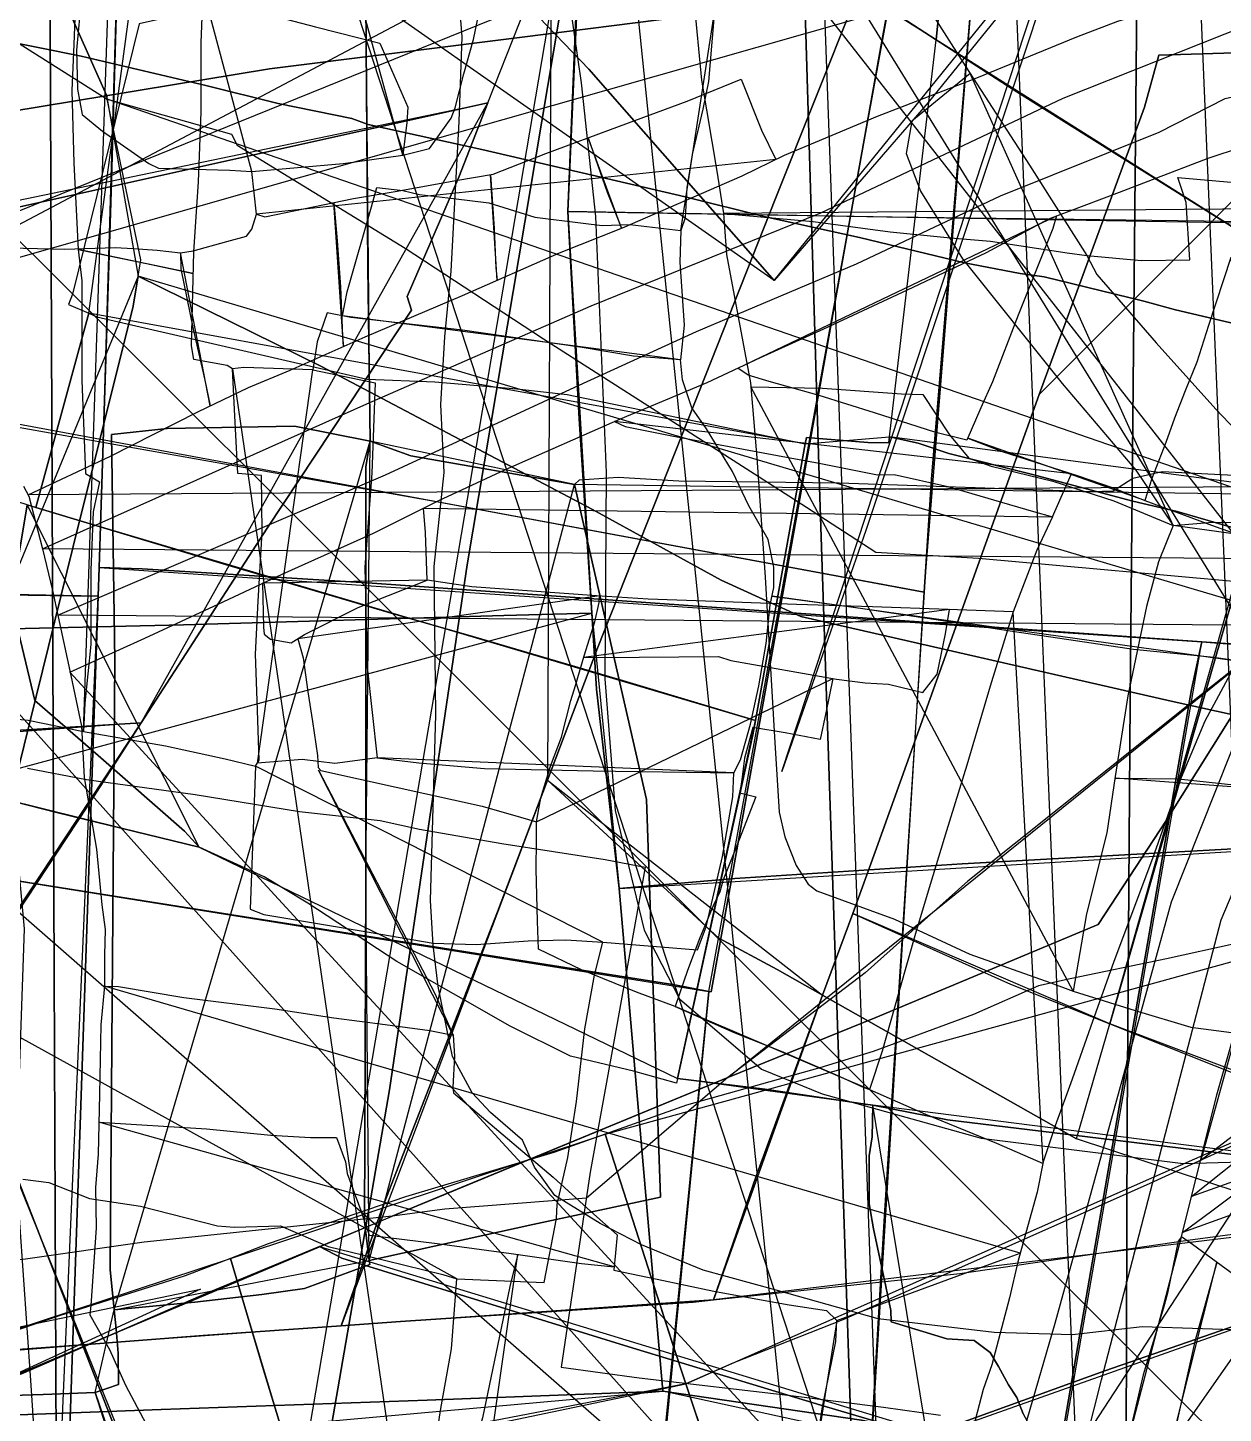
# Model space of a CAD drawing. Extents: x -6790 to 12600, y -1098 to 2171.
# Drawn here: x 160.3 to 227.5, y 369.2 to 447.1 of the extents above; entities that cross this region are included whole.
import ezdxf

# ---------------------------------------------------------------- set-up
doc = ezdxf.new("R2010")
doc.units = 0

msp = doc.modelspace()

# ---------------------------------------------------------------- linework, layer by layer
for points in [[(512.136, 280.615), (448.563, 287.803), (344.256, 372.979), (267.002, 377.504), (237.609, 399.76), (235.722, 401.947), (199.06, 461.44), (175.363, 499.307), (159.143, 525.878), (153.972, 622.113), (242.746, 662.943), (450.741, 620.082), (468.205, 616.512), (512.824, 619.789), (512.136, 280.615)], [(176.799, 621.354), (124.503, 587.195), (132.295, 497.385), (161.335, 500.87), (161.789, 393.97), (162.139, 309.203), (180.292, 307.508), (183.861, 307.442), (194.41, 309.318), (208.589, 311.94), (207.26, 348.47), (204.83, 421.273), (202.567, 495.926), (172.831, 504.27), (174.373, 546.426), (176.799, 621.354)], [(176.799, 621.354), (174.373, 546.426), (172.831, 504.27), (202.567, 495.926), (204.83, 421.273), (207.26, 348.47), (208.589, 311.94), (176.799, 621.354)], [(176.799, 621.354), (195.163, 616.672), (209.08, 613.341), (209.489, 607.653), (212.137, 557.979), (215.453, 500.954), (223.302, 499.559), (222.815, 464.58), (222.289, 409.28), (222.118, 385.626), (221.952, 331.559), (221.478, 313.005), (219.103, 312.825), (208.589, 311.94), (207.26, 348.47), (204.83, 421.273), (202.567, 495.926), (172.831, 504.27), (174.373, 546.426), (176.799, 621.354)], [(221.478, 313.005), (221.952, 331.559), (222.118, 385.626), (222.289, 409.28), (222.815, 464.58), (223.302, 499.559), (215.453, 500.954), (212.137, 557.979), (209.489, 607.653), (209.08, 613.341), (221.478, 313.005)], [(269.777, 609.196), (254.903, 565.071), (242.101, 523.156), (239.146, 513.479), (235.229, 501.412), (231.936, 491.971), (222.86, 466.135), (217.867, 450.278), (207.44, 418.887), (202.701, 405.282), (269.777, 609.196)], [(93.005, 519.775), (94.669, 518.336), (121.656, 502), (125.049, 499.946), (140.98, 490.142), (153.176, 482.636), (169.066, 472.94), (169.362, 472.76), (193.272, 458.174), (211.389, 446.437), (214.101, 473.89), (206.857, 478.432), (173.312, 500.229), (170.96, 501.243), (170.251, 501.685), (150.032, 514.29), (142.255, 519.138), (136.694, 522.606), (126.845, 528.882), (109.678, 539.822), (100.963, 545.1), (90.378, 551.512), (93.005, 519.775)], [(159.311, 549.968), (153.805, 550.386), (141.536, 480.899), (132.241, 428.257), (136.758, 429.073), (144.348, 427.381), (183.178, 420.48), (210.71, 415.366), (211.12, 421.724), (213.872, 454.825), (215.5, 474.4), (217.759, 500.367), (220.291, 529.974), (221.675, 544.459), (221.709, 545.589), (214.602, 545.997), (184.424, 548.058), (159.311, 549.968)], [(227.444, 550.796), (216.662, 491.87), (208.312, 446.238), (199.771, 398.674), (198.735, 392.889), (198.606, 392.913), (227.444, 550.796)], [(200.739, 513.116), (190.892, 513.116), (157.325, 512.882), (156.934, 511.358), (154.433, 496.039), (154.004, 492.952), (152.206, 482.901), (145.89, 449.45), (142.739, 430.267), (126.607, 362.822), (121.776, 342.178), (122.458, 342.178), (139.269, 341.306), (158.524, 340.509), (171.331, 339.911), (177.044, 366.538), (180.633, 387.376), (185.01, 416.906), (193.74, 468.837), (200.739, 513.116)], [(200.739, 513.116), (193.74, 468.837), (185.01, 416.906), (180.633, 387.376), (177.044, 366.538), (171.331, 339.911), (200.739, 513.116)], [(94.324, 508.501), (121.158, 490.724), (129.415, 485.106), (132.74, 483.37), (149.947, 473.772), (165.636, 464.116), (175.946, 456.951), (181.989, 452.752), (188.58, 448.172), (191.858, 444.775), (202.267, 432.899), (94.324, 508.501)], [(132.295, 497.385), (118.541, 495.436), (101.748, 492.743), (111.924, 472.988), (140.765, 416.179), (120.655, 368.635), (109.886, 342.573), (109.67, 341.557), (124.451, 327.351), (124.704, 327.116), (140.85, 312.116), (141.243, 311.587), (154.804, 309.887), (162.139, 309.203), (161.789, 393.97), (161.335, 500.87), (132.295, 497.385)], [(132.295, 497.385), (161.335, 500.87), (161.789, 393.97), (162.139, 309.203), (132.295, 497.385)], [(164.765, 443.087), (164.718, 443.312), (158.752, 456.764), (155.798, 463.298), (151.902, 472.087), (150.904, 474.241), (145.709, 479.547), (138.123, 486.911), (137.03, 488.163), (135.225, 488.638), (120.512, 494.149), (115.269, 496.208), (111.136, 497.475), (109.219, 497.475), (101.269, 498.22), (88.625, 499.359), (77.717, 499.889), (75.07, 499.828), (164.765, 443.087)], [(137.76, 427.47), (144.563, 435.274), (144.684, 436.101), (147.885, 458.605), (149.247, 468.183), (142.913, 469.049), (140.048, 469.339), (139.973, 469.822), (140.98, 490.142), (153.176, 482.636), (169.066, 472.94), (169.362, 472.76), (168.654, 447.805), (166.554, 447.338), (162.809, 432.135), (162.579, 431.548), (163.733, 431.05), (160.742, 420.127), (160.27, 420.278), (153.192, 422.542), (143.425, 425.671), (137.76, 427.47)], [(226.333, 412.573), (186.03, 415.42), (179.657, 415.868), (166.728, 416.676), (164.309, 416.754), (164.964, 437.277), (165.945, 471.247), (167.704, 471.001), (194.206, 471.266), (201.639, 484.865), (239.486, 479.67), (285.976, 472.023), (286.341, 454.237), (286.475, 452.543), (286.51, 452.1), (282.736, 423.224), (280.736, 408.297), (276.746, 408.698), (238.915, 411.685), (226.333, 412.573)], [(190.665, 436.776), (191.288, 451.842), (191.942, 467.598), (192.818, 485.163), (190.665, 436.776)], [(271.387, 435.433), (264.803, 435.568), (244.889, 435.85), (226.445, 436.232), (208.907, 436.454), (190.665, 436.776), (191.288, 451.842), (191.942, 467.598), (192.818, 485.163), (210.215, 484.318), (225.98, 483.311), (243.559, 482.284), (247.264, 481.7), (261.358, 480.794), (275.453, 479.586), (275.152, 475.795), (273.921, 463.179), (272.738, 449.896), (271.42, 437.07), (271.387, 435.433)], [(165.879, 480.053), (165.639, 477.185), (165.232, 473.942), (164.892, 469.647), (164.452, 466.087), (164.255, 462.23), (164.028, 457.809), (163.551, 454.415), (163.082, 451.083), (162.881, 446.163), (162.775, 443.588), (162.881, 439.49), (163.122, 434.632), (163.331, 432.872), (163.342, 427.271), (163.535, 422.031), (164.326, 421.575), (163.968, 419.88), (163.844, 416.601), (163.845, 412.427), (163.508, 409.13), (163.431, 407.533), (165.879, 480.053)], [(254.734, 448.175), (232.365, 462.44), (214.101, 473.89), (211.389, 446.437), (215.912, 443.507), (248.115, 423.34), (256.841, 417.731), (283.811, 400.395), (315.477, 380.388), (331.348, 370.75), (344.036, 363.045), (369.943, 348.002), (374.588, 366.034), (374.958, 375.543), (341.091, 397.098), (323.568, 408.667), (323.255, 408.902), (319.722, 411.548), (318.421, 412.523), (297.166, 424.181), (295.157, 425.282), (256.735, 446.355), (254.734, 448.175)], [(169.362, 472.76), (168.654, 447.805), (166.554, 447.338), (162.809, 432.135), (162.579, 431.548), (163.733, 431.05), (169.362, 472.76)], [(208.758, 424.102), (211.389, 446.437), (193.272, 458.174), (169.362, 472.76), (168.654, 447.805), (166.554, 447.338), (162.809, 432.135), (162.579, 431.548), (163.733, 431.05), (164.175, 430.858), (179.38, 427.348), (183.184, 427.195), (187.793, 426.799), (190.627, 426.492), (204.018, 423.709), (204.085, 424.058), (207.549, 423.785), (208.718, 423.77), (208.758, 424.102)], [(169.362, 472.76), (193.272, 458.174), (211.389, 446.437), (169.362, 472.76)], [(233.83, 471.855), (226.651, 462.351), (218.014, 451.663), (210.936, 442.907), (202.267, 432.899), (233.83, 471.855)], [(164.309, 416.754), (164.964, 437.277), (165.945, 471.247), (164.309, 416.754)], [(255.235, 461.387), (253.891, 461.025), (240.853, 457.087), (224.978, 452.324), (224.042, 452.131), (218.7, 451.167), (207.671, 449.529), (196.974, 447.711), (188.093, 446.582), (173.898, 444.792), (159.235, 442.383), (144.572, 440.593), (139.602, 440.772), (133.089, 440.992), (127.446, 424.981), (255.235, 461.387)], [(255.235, 461.387), (253.891, 461.025), (240.853, 457.087), (224.978, 452.324), (224.042, 452.131), (218.7, 451.167), (207.671, 449.529), (196.974, 447.711), (188.093, 446.582), (173.898, 444.792), (159.235, 442.383), (144.572, 440.593), (139.602, 440.772), (133.089, 440.992), (127.446, 424.981), (255.235, 461.387)], [(175.947, 459.8), (175.348, 456.032), (174.827, 453.418), (174.41, 451.055), (174.041, 448.52), (173.961, 447.814), (176.481, 447.161), (180.096, 446.25), (181.678, 442.64), (181.615, 441.776), (181.387, 439.949), (175.947, 459.8)], [(168.554, 455.282), (168.677, 453.518), (168.169, 452.883), (166.206, 451.369), (164.504, 450.037), (163.309, 448.898), (163.036, 445.853), (163.099, 443.649), (163.352, 442.233), (164.505, 441.289), (167.106, 439.475), (167.644, 439.217), (171.666, 439.098), (172.892, 439.027), (168.554, 455.282)], [(213.872, 454.825), (211.12, 421.724), (210.71, 415.366), (213.872, 454.825)], [(179.269, 453.617), (179.423, 433.646), (179.562, 423.866), (179.269, 453.617)], [(57.953, 441.634), (62.285, 417.176), (67.52, 418.088), (89.134, 422.693), (109.249, 426.017), (130.037, 430.035), (152.303, 435.683), (157.473, 436.509), (186.177, 442.883), (189.724, 451.905), (182.487, 451.22), (157.756, 448.581), (153.275, 448.224), (144.731, 447.544), (143.266, 446.497), (128.74, 441.436), (104.631, 432.369), (103.145, 431.83), (86.65, 435.147), (59.558, 441.271), (57.953, 441.634)], [(189.521, 404.801), (192.334, 412.214), (197.106, 424.232), (202.346, 437.516), (206.806, 448.696), (192.12, 451.325), (189.724, 451.905), (189.521, 404.801)], [(198.898, 447.847), (198.583, 444.09), (198.256, 442.534), (197.661, 439.987), (197.357, 438.116), (197.264, 436.427), (197.023, 435.704), (198.898, 447.847)], [(219.282, 384.623), (221.149, 391.09), (227.914, 414.533), (236.725, 446.052), (231.812, 445.805), (223.902, 445.576), (223.092, 442.652), (217.17, 426.484), (208.036, 400.961), (206.689, 397.294), (205.001, 392.696), (219.282, 384.623)], [(208.758, 424.102), (211.389, 446.437), (215.912, 443.507), (248.115, 423.34), (256.841, 417.731), (257.089, 414.857), (248.103, 416.135), (240.109, 417.024), (232.763, 417.951), (230.308, 418.349), (224.944, 419.898), (222.438, 420.477), (216.802, 421.993), (212.096, 423.156), (210.37, 423.741), (208.758, 424.102)], [(211.389, 446.437), (215.912, 443.507), (248.115, 423.34), (256.841, 417.731), (211.389, 446.437)], [(217.17, 426.484), (223.092, 442.652), (223.902, 445.576), (231.812, 445.805), (236.725, 446.052), (217.17, 426.484)], [(236.725, 446.052), (227.914, 414.533), (221.149, 391.09), (236.725, 446.052)], [(173.152, 436.627), (173.623, 436.485), (178.622, 437.51), (180.953, 437.905), (184.369, 438.526), (186.473, 438.871), (189.438, 440.042), (193.575, 441.582), (197.383, 442.979), (200.426, 444.214), (201.565, 441.345), (202.372, 439.703), (173.152, 436.627)], [(213.295, 444.531), (210.023, 441.851), (209.694, 440.047), (210.494, 437.915), (212.856, 434.11), (218.476, 427.098), (222.605, 422.224), (224.719, 419.121), (213.295, 444.531)], [(62.285, 417.176), (58.458, 400.075), (86.45, 400.108), (96.938, 400.957), (110.372, 401.307), (120.061, 403.055), (138.539, 404.653), (139.738, 405.103), (146.68, 406.801), (166.676, 408.008), (173.769, 418.971), (181.871, 431.228), (181.634, 431.999), (184.537, 438.712), (186.177, 442.883), (157.473, 436.509), (152.303, 435.683), (130.037, 430.035), (109.249, 426.017), (89.134, 422.693), (67.52, 418.088), (62.285, 417.176)], [(186.177, 442.883), (157.473, 436.509), (152.303, 435.683), (130.037, 430.035), (109.249, 426.017), (89.134, 422.693), (67.52, 418.088), (62.285, 417.176), (186.177, 442.883)], [(164.765, 443.087), (171.761, 441.131), (172.07, 440.514), (181.514, 434.706), (189.297, 429.609), (195.636, 425.556), (204.101, 420.143), (207.989, 417.623), (213.767, 417.284), (229.559, 415.851), (244.315, 414.584), (248.143, 414.323), (164.765, 443.087)], [(166.502, 433.148), (166.655, 434.056), (164.765, 443.087), (166.502, 433.148)], [(186.177, 442.883), (184.537, 438.712), (181.634, 431.999), (181.871, 431.228), (173.769, 418.971), (166.676, 408.008), (186.177, 442.883)], [(268.148, 441.997), (261.875, 439.222), (252.114, 434.496), (242.899, 427.699), (237.41, 422.395), (231.234, 414.601), (224.6, 397.922), (218.065, 374.235), (213.337, 357.974), (268.148, 441.997)], [(191.812, 440.926), (192.886, 437.872), (193.691, 435.837), (191.812, 440.926)], [(217.617, 357.422), (217.439, 358.239), (220.681, 371.073), (224.054, 384.062), (227.404, 396.94), (235.107, 415.1), (239.427, 420.615), (245.63, 426.359), (254.212, 431.74), (262.428, 435.651), (275.774, 440.543), (275.774, 440.543), (217.617, 357.422)], [(186.314, 438.845), (186.533, 435.818), (186.629, 433.6), (186.687, 432.91), (186.314, 438.845)], [(178.005, 430.906), (178.253, 432.259), (179.623, 437.039), (179.934, 438.128), (181.396, 437.965), (182.324, 437.733), (184.231, 437.501), (186.224, 437.258), (188.806, 436.449), (191.536, 436.119), (192.609, 435.99), (194.151, 436.046), (197.023, 435.704), (196.964, 433.929), (197.208, 430.375), (197.001, 428.424), (178.005, 430.906)], [(199.415, 436.671), (204.46, 436.22), (208.8, 435.624), (212.184, 435.291), (214.445, 435.116), (218.746, 434.449), (219.856, 434.309), (222.935, 434.028), (225.642, 434.062), (225.449, 437.274), (224.976, 438.693), (231.392, 438.132), (240.237, 437.886), (250.264, 437.869), (258.815, 437.692), (266.335, 437.535), (268.512, 437.271), (199.415, 436.671)], [(177.502, 437.281), (177.699, 435.128), (177.881, 432.534), (178.001, 429.752), (178.046, 429.18), (177.502, 437.281)], [(271.387, 435.433), (264.803, 435.568), (244.889, 435.85), (226.445, 436.232), (208.907, 436.454), (190.665, 436.776), (271.387, 435.433)], [(192.015, 414.183), (191.315, 425.106), (190.665, 436.776), (192.015, 414.183)], [(218.156, 436.525), (217.947, 435.814), (215.996, 430.939), (214.559, 427.197), (213.891, 425.73), (213.118, 423.915), (211.364, 424.346), (207.913, 425.449), (204.813, 426.423), (201.999, 427.223), (200.811, 427.576), (200.235, 427.968), (218.156, 436.525)], [(163.122, 434.632), (166.965, 433.856), (169.601, 433.28), (163.122, 434.632)], [(168.884, 434.448), (168.908, 433.547), (169.602, 430.15), (170.25, 427.289), (170.547, 425.837), (168.884, 434.448)], [(227.965, 434.186), (226.694, 430.356), (226.035, 428.299), (225.397, 426.695), (224.782, 425.15), (224.302, 423.786), (223.518, 421.757), (223.119, 420.522), (227.067, 419.068), (229.59, 418.179), (231.564, 417.401), (227.965, 434.186)], [(100.352, 272.677), (100.807, 273.357), (108.911, 273.904), (111.153, 274.054), (121.348, 281.837), (130.902, 289.111), (131.449, 290.638), (135.631, 307.81), (139.96, 325.637), (140.311, 328.11), (141.517, 332.156), (143.197, 339.011), (145.136, 346.812), (147.349, 355.636), (149.197, 363.483), (151.09, 370.765), (153.807, 382.001), (156.112, 390.948), (159.402, 403.95), (163.185, 419.296), (166.198, 431.352), (166.502, 433.148), (100.352, 272.677)], [(166.502, 433.148), (176.808, 428.058), (192.057, 420.019), (199.3, 416.048), (203.77, 413.997), (224.606, 409.238), (241.94, 405.407), (259.681, 401.267), (276.281, 397.92), (291.275, 394.457), (306.467, 390.948), (317.676, 388.293), (166.502, 433.148)], [(160.742, 420.127), (163.733, 431.05), (164.175, 430.858), (179.38, 427.348), (183.184, 427.195), (187.793, 426.799), (190.627, 426.492), (204.018, 423.709), (201.218, 408.142), (193.798, 410.388), (185.509, 412.819), (180.546, 414.248), (171.421, 416.913), (160.742, 420.127)], [(163.733, 431.05), (164.175, 430.858), (179.38, 427.348), (183.184, 427.195), (187.793, 426.799), (190.627, 426.492), (204.018, 423.709), (163.733, 431.05)], [(136.758, 429.073), (144.348, 427.381), (183.178, 420.48), (210.71, 415.366), (136.758, 429.073)], [(136.758, 429.073), (144.348, 427.381), (183.178, 420.48), (210.71, 415.366), (210.295, 408.933), (208.466, 380.284), (203.636, 298.258), (201.862, 271.648), (201.571, 267.292), (192.979, 267.806), (142.632, 273.942), (136.89, 274.642), (136.919, 306.498), (136.919, 332.277), (136.919, 380.949), (136.758, 429.073)], [(176.333, 427.87), (179.826, 427.146), (179.639, 422.056), (179.251, 416.776), (179.386, 411.143), (179.951, 406.057), (178.556, 405.864), (177.562, 405.726), (175.734, 405.948), (173.209, 405.742), (176.333, 427.87)], [(169.939, 401.019), (169.119, 401.928), (164.261, 406.186), (160.702, 409.277), (159.357, 414.848), (160.27, 420.278), (153.192, 422.542), (143.425, 425.671), (137.76, 427.47), (135.441, 422.603), (145.136, 411.82), (149.485, 406.51), (150.17, 405.91), (153.118, 405.221), (161.937, 402.981), (169.939, 401.019)], [(200.96, 426.914), (204.995, 426.844), (209.428, 426.53), (210.627, 426.483), (212.137, 424.209), (213.216, 422.91), (214.479, 422.459), (217.94, 421.609), (221.37, 420.495), (224.719, 419.121), (223.893, 417.071), (223.207, 414.56), (222.156, 409.542), (221.459, 404.991), (220.975, 401.832), (219.848, 397.267), (219.083, 392.927), (200.96, 426.914)], [(206.689, 397.294), (208.036, 400.961), (217.17, 426.484), (206.689, 397.294)], [(193.296, 424.964), (193.898, 424.68), (196.514, 424.158), (202.454, 423.055), (204.798, 422.624), (208.089, 421.972), (209.028, 421.985), (212.042, 421.303), (216.858, 419.899), (217.923, 419.602), (218.979, 421.979), (218.994, 422.026), (193.296, 424.964)], [(225.745, 381.367), (231.796, 386.185), (237.584, 390.631), (240.56, 392.654), (248.042, 396.331), (254.941, 399.3), (259.552, 400.24), (269.33, 401.886), (280.726, 404.345), (290.594, 405.909), (301.578, 408.179), (311.422, 411.107), (322.665, 414.227), (338.801, 420.905), (347.091, 424.73), (225.745, 381.367)], [(179.562, 423.866), (175.297, 424.697), (168.135, 424.569), (165.01, 424.236), (165.199, 411.518), (165.049, 392.404), (164.938, 377.265), (165.158, 374.999), (179.562, 423.866)], [(179.5, 377.775), (179.235, 379.969), (179.31, 399.116), (179.31, 422.427), (179.562, 423.866), (175.297, 424.697), (168.135, 424.569), (165.01, 424.236), (165.199, 411.518), (165.049, 392.404), (164.938, 377.265), (165.158, 374.999), (169.7, 375.44), (173.459, 375.859), (175.855, 376.2), (179.527, 377.544), (179.5, 377.775)], [(208.758, 424.102), (208.718, 423.77), (207.549, 423.785), (204.085, 424.058), (204.018, 423.709), (208.758, 424.102)], [(208.758, 424.102), (210.37, 423.741), (212.096, 423.156), (216.802, 421.993), (222.438, 420.477), (224.944, 419.898), (230.308, 418.349), (232.763, 417.951), (240.109, 417.024), (248.103, 416.135), (257.089, 414.857), (256.841, 417.731), (208.758, 424.102)], [(213.164, 424.024), (215.088, 423.275), (219.319, 421.923), (221.347, 421.226), (223.119, 420.522), (213.164, 424.024)], [(191.048, 421.413), (181.838, 423.031), (179.562, 423.866), (179.31, 422.427), (179.31, 399.116), (179.235, 379.969), (179.5, 377.775), (188.709, 379.795), (195.877, 381.333), (195.314, 397.229), (195.1, 403.706), (191.048, 421.413)], [(179.562, 423.866), (179.31, 422.427), (179.31, 399.116), (179.562, 423.866)], [(179.562, 423.866), (181.838, 423.031), (191.048, 421.413), (179.562, 423.866)], [(191.048, 421.413), (191.323, 421.675), (193.506, 421.834), (196.921, 421.621), (205.934, 421.507), (220.125, 421.031), (221.33, 421.065), (222.443, 421.784), (224.089, 422.155), (229.976, 421.854), (233.082, 421.309), (235.187, 420.792), (191.048, 421.413)], [(191.048, 421.413), (195.1, 403.706), (195.314, 397.229), (195.877, 381.333), (188.709, 379.795), (179.5, 377.775), (191.048, 421.413)], [(160.27, 420.278), (159.357, 414.848), (160.702, 409.277), (164.261, 406.186), (169.119, 401.928), (169.939, 401.019), (160.27, 420.278)], [(160.27, 420.278), (160.742, 420.127), (171.421, 416.913), (180.546, 414.248), (185.509, 412.819), (193.798, 410.388), (201.218, 408.142), (201.073, 407.34), (196.838, 388.008), (196.783, 387.753), (194.371, 388.434), (190.811, 389.27), (187.426, 390.962), (181.046, 394.6), (176.047, 397.868), (173.596, 399.346), (169.939, 401.019), (169.119, 401.928), (164.261, 406.186), (160.702, 409.277), (159.357, 414.848), (160.27, 420.278)], [(201.218, 408.142), (193.798, 410.388), (185.509, 412.819), (180.546, 414.248), (171.421, 416.913), (160.742, 420.127), (201.218, 408.142)], [(217.923, 419.602), (217.045, 417.724), (215.717, 414.254), (212.061, 414.387), (207.8, 414.55), (203.537, 414.676), (198.963, 414.842), (195.178, 414.968), (192.277, 415.165), (185.265, 415.669), (182.755, 416.048), (182.662, 418.717), (182.547, 420.087), (217.923, 419.602)], [(224.719, 419.121), (226.926, 419.304), (228.013, 419.283), (229.518, 418.799), (231.858, 418.361), (233.227, 417.928), (224.719, 419.121)], [(226.333, 412.573), (225.752, 409.887), (219.736, 375.265), (207.258, 302.874), (194.878, 231.137), (172.836, 234.941), (150.072, 238.894), (147.818, 239.234), (148.862, 249.088), (151.729, 272.435), (155.125, 300.838), (158.436, 327.904), (160.503, 344.977), (161.614, 354.362), (162.016, 354.43), (162.216, 355.235), (162.531, 364.492), (164.257, 415.133), (164.309, 416.754), (166.728, 416.676), (179.657, 415.868), (186.03, 415.42), (226.333, 412.573)], [(226.333, 412.573), (186.03, 415.42), (179.657, 415.868), (166.728, 416.676), (164.309, 416.754), (226.333, 412.573)], [(164.257, 415.133), (162.783, 415.152), (145.597, 415.424), (117.051, 415.85), (115.289, 416.083), (115.189, 413.006), (114.427, 395.842), (112.732, 360.963), (122.103, 359.671), (129.612, 358.636), (147.106, 356.181), (159.276, 354.442), (161.614, 354.362), (162.016, 354.43), (162.216, 355.235), (162.531, 364.492), (164.257, 415.133)], [(115.289, 416.083), (117.051, 415.85), (145.597, 415.424), (162.783, 415.152), (164.257, 415.133), (115.289, 416.083)], [(173.505, 415.867), (173.554, 413.403), (173.595, 413.012), (173.95, 412.722), (175.105, 412.513), (175.868, 412.982), (178.881, 414.509), (181.481, 415.529), (182.755, 416.048), (173.505, 415.867)], [(164.257, 415.133), (162.531, 364.492), (162.216, 355.235), (162.016, 354.43), (161.614, 354.362), (164.257, 415.133)], [(175.487, 412.747), (175.792, 411.666), (176.043, 409.755), (176.318, 408.093), (176.599, 406.176), (176.635, 405.51), (176.782, 405.327), (181.017, 404.406), (185.848, 403.324), (187.998, 402.714), (188.912, 402.457), (189.151, 403.792), (189.693, 405.579), (190.307, 407.211), (190.838, 409.268), (191.109, 410.109), (191.579, 411.787), (192.185, 413.698), (192.429, 414.794), (192.453, 415.153), (175.487, 412.747)], [(210.71, 415.366), (210.295, 408.933), (208.466, 380.284), (203.636, 298.258), (201.862, 271.648), (210.71, 415.366)], [(202.152, 415.135), (206.759, 414.515), (212.754, 413.613), (215.553, 413.192), (218.84, 412.698), (222.48, 412.151), (227.008, 411.717), (230.697, 411.181), (233.637, 410.754), (236.342, 410.364), (202.152, 415.135)], [(192.015, 414.183), (187.072, 414.052), (169.046, 413.523), (152.845, 413.153), (150.136, 413.167), (149.188, 392.285), (143.531, 392.051), (134.32, 391.721), (116.123, 390.65), (110.779, 390.526), (107.1, 391.197), (192.015, 414.183)], [(109.644, 362.678), (107.1, 391.197), (110.779, 390.526), (116.123, 390.65), (134.32, 391.721), (143.531, 392.051), (149.188, 392.285), (150.136, 413.167), (152.845, 413.153), (169.046, 413.523), (187.072, 414.052), (192.015, 414.183), (192.289, 409.901), (193.553, 398.691), (196.014, 370.426), (182.76, 369.914), (167.791, 369.388), (155.29, 368.921), (148.008, 368.545), (146.541, 359.707), (139.856, 360.283), (109.644, 362.678)], [(191.551, 411.689), (194.677, 411.704), (199.144, 411.746), (199.841, 411.523), (205.778, 410.47), (207.389, 410.262), (208.711, 410.188), (210.641, 409.73), (211.449, 410.746), (211.913, 413.021), (212.136, 414.384), (191.551, 411.689)], [(193.553, 398.691), (192.289, 409.901), (192.015, 414.183), (193.553, 398.691)], [(215.717, 414.254), (214.425, 410.077), (213.106, 405.627), (211.965, 401.933), (211.072, 398.989), (210.261, 396.299), (209.286, 392.868), (208.338, 389.549), (207.644, 387.401), (210.784, 386.015), (214.775, 384.375), (217.393, 383.232), (215.717, 414.254)], [(231.19, 413.491), (224.341, 402.535), (220.501, 396.679), (207.989, 391.44), (199.667, 388.074), (231.19, 413.491)], [(231.19, 413.491), (226.281, 409.597), (213.164, 399.104), (207.399, 393.954), (199.667, 388.074), (231.19, 413.491)], [(226.333, 412.573), (225.752, 409.887), (219.736, 375.265), (207.258, 302.874), (194.878, 231.137), (226.333, 412.573)], [(226.333, 412.573), (238.915, 411.685), (276.746, 408.698), (280.736, 408.297), (279.772, 401.1), (275.269, 367.113), (272.238, 343.181), (272.076, 342.696), (271.914, 342.21), (268.655, 319.716), (264.718, 292.906), (264.157, 289.861), (251.5, 292.427), (238.341, 224.172), (234.66, 224.601), (206.859, 229.069), (194.878, 231.137), (207.258, 302.874), (219.736, 375.265), (225.752, 409.887), (226.333, 412.573)], [(280.736, 408.297), (276.746, 408.698), (238.915, 411.685), (226.333, 412.573), (280.736, 408.297)], [(205.58, 410.505), (205.179, 408.571), (204.852, 407.084), (202.888, 407.449), (201.074, 407.747), (200.599, 406.029), (200.448, 404.838), (200.338, 404.083), (201.243, 403.858), (200.146, 401.056), (199.408, 399.191), (199.22, 398.504), (198.85, 397.719), (198.088, 395.933), (197.396, 394.078), (196.7, 392.056), (194.523, 392.86), (191.432, 394.126), (189.029, 395.282), (188.968, 396.87), (188.884, 399.79), (188.914, 401.396), (188.912, 402.457), (205.58, 410.505)], [(58.458, 400.075), (86.45, 400.108), (96.938, 400.957), (110.372, 401.307), (120.061, 403.055), (138.539, 404.653), (139.738, 405.103), (146.68, 406.801), (166.676, 408.008), (58.458, 400.075)], [(166.676, 408.008), (146.68, 406.801), (139.738, 405.103), (138.539, 404.653), (120.061, 403.055), (110.372, 401.307), (96.938, 400.957), (86.45, 400.108), (58.458, 400.075), (75.671, 364.814), (83.396, 365.262), (93.06, 365.619), (104.613, 366.403), (120.345, 367.099), (127.379, 367.459), (139.67, 370.657), (142.554, 371.535), (144.893, 374.573), (152.134, 385.88), (163.649, 403.331), (166.676, 408.008)], [(166.676, 408.008), (163.649, 403.331), (152.134, 385.88), (144.893, 374.573), (142.554, 371.535), (166.676, 408.008)], [(201.218, 408.142), (201.073, 407.34), (196.838, 388.008), (201.218, 408.142)], [(179.951, 406.057), (182.295, 405.762), (185.991, 405.457), (192.097, 405.319), (193.343, 405.291), (200.006, 405.204), (179.951, 406.057)], [(169.939, 401.019), (161.937, 402.981), (153.118, 405.221), (150.17, 405.91), (169.939, 401.019)], [(150.17, 405.91), (150.491, 405.628), (151.821, 402.161), (159.05, 384.13), (171.815, 351.402), (175.231, 343.041), (175.718, 342.652), (150.17, 405.91)], [(173.099, 405.572), (172.804, 397.538), (173.573, 397.245), (179.502, 396.239), (183.098, 395.629), (185.513, 395.557), (188.442, 395.758), (190.55, 395.812), (192.645, 395.685), (173.099, 405.572)], [(176.643, 405.357), (183.184, 392.798), (184.228, 390.447), (176.643, 405.357)], [(177.916, 374.105), (180.217, 380.663), (186.708, 397.387), (189.521, 404.801), (177.916, 374.105)], [(189.521, 404.801), (199.169, 395.906), (202.446, 394.14), (205.001, 392.696), (201.262, 382.514), (198.855, 375.561), (197.721, 375.439), (181.264, 374.34), (177.916, 374.105), (180.217, 380.663), (186.708, 397.387), (189.521, 404.801)], [(205.001, 392.696), (202.446, 394.14), (199.169, 395.906), (189.521, 404.801), (205.001, 392.696)], [(221.447, 404.909), (225.019, 404.872), (230.709, 404.251), (240.09, 403.54), (248.437, 402.792), (253.267, 402.323), (256.718, 402.276), (221.447, 404.909)], [(250.683, 402.142), (249.633, 402.285), (233.505, 401.238), (212.85, 400.078), (200.061, 399.257), (193.553, 398.691), (250.683, 402.142)], [(196.014, 370.426), (193.553, 398.691), (200.061, 399.257), (212.85, 400.078), (233.505, 401.238), (249.633, 402.285), (250.683, 402.142), (250.868, 391.412), (251.595, 371.908), (252.464, 360.265), (211.554, 366.995), (211.225, 367.116), (209.93, 367.59), (208.698, 368.489), (207.178, 368.801), (196.014, 370.426)], [(196.838, 388.008), (196.783, 387.753), (194.371, 388.434), (190.811, 389.27), (187.426, 390.962), (181.046, 394.6), (176.047, 397.868), (173.596, 399.346), (169.939, 401.019), (196.838, 388.008)], [(157.928, 399.411), (172.478, 397.108), (196.683, 393.276), (198.606, 392.913), (192.079, 326.144), (189.255, 298.574), (186.394, 270.209), (169.978, 268.835), (168.919, 268.747), (148.632, 267.729), (145.681, 267.622), (145.807, 273.87), (147.415, 292.943), (150.17, 319.954), (150.126, 321.43), (153.038, 352.225), (157.928, 399.411)], [(198.606, 392.913), (196.683, 393.276), (172.478, 397.108), (157.928, 399.411), (198.606, 392.913)], [(179.31, 399.116), (179.235, 379.969), (179.5, 377.775), (179.31, 399.116)], [(244.455, 399.119), (236.085, 397.324), (224.337, 394.743), (218.922, 393.624), (217.132, 393.227), (213.489, 391.603), (207.839, 389.538), (204.847, 388.621), (197.341, 386.505), (192.775, 384.885), (244.455, 399.119)], [(206.689, 397.294), (215.556, 393.32), (221.149, 391.09), (206.689, 397.294)], [(226.261, 383.426), (228.177, 384.875), (229.955, 386.561), (231.555, 388.125), (232.599, 389.091), (233.983, 390.399), (234.564, 390.951), (233.438, 391.621), (231.068, 392.824), (229.403, 393.683), (229.129, 393.767), (226.261, 383.426)], [(164.619, 393.209), (165.395, 393.179), (169.074, 392.567), (174.199, 391.924), (177.514, 391.424), (180.399, 391.041), (182.901, 390.717), (184.228, 390.447), (184.288, 389.261), (184.203, 387.505), (184.233, 387.211), (185.331, 386.292), (189.84, 382.47), (191.954, 380.532), (193.439, 379.223), (193.343, 378.2), (193.252, 377.238), (195.691, 376.719), (198.889, 376.051), (201.444, 375.581), (203.124, 375.288), (205.216, 374.96), (205.798, 374.409), (209.335, 375.715), (212.762, 376.962), (215.29, 377.894), (216.112, 378.191), (164.619, 393.209)], [(198.606, 392.913), (192.079, 326.144), (189.255, 298.574), (186.394, 270.209), (198.606, 392.913)], [(196.7, 392.056), (200.064, 390.58), (202.66, 389.556), (205.765, 388.221), (207.321, 387.5), (207.644, 387.401), (196.7, 392.056)], [(198.855, 375.561), (201.262, 382.514), (205.001, 392.696), (198.855, 375.561)], [(219.282, 384.623), (205.001, 392.696), (201.262, 382.514), (198.855, 375.561), (212.717, 377.051), (225.534, 378.928), (231.961, 379.781), (233.934, 379.79), (219.282, 384.623)], [(221.149, 391.09), (227.072, 388.728), (240.541, 383.341), (242.4, 383.085), (221.149, 391.09)], [(239.846, 389.648), (235.936, 387.829), (223.202, 382.004), (206.143, 374.44), (199.946, 372.009), (197.314, 370.839), (239.846, 389.648)], [(199.667, 388.074), (184.673, 381.886), (180.798, 380.272), (199.667, 388.074)], [(199.667, 388.074), (191.72, 381.283), (183.753, 380.667), (180.798, 380.272), (199.667, 388.074)], [(196.838, 388.008), (201.744, 387.415), (207.523, 386.551), (207.825, 386.506), (196.838, 388.008)], [(176.719, 355.692), (177.99, 356.142), (185.951, 359.076), (197.114, 363.108), (207.282, 366.769), (210.759, 367.921), (220.862, 371.573), (232.012, 375.425), (241.517, 378.691), (254.007, 383.297), (263.111, 386.328), (176.719, 355.692)], [(207.642, 348.851), (208.124, 349.8), (214.477, 364.082), (215.621, 366.229), (218.032, 365.842), (223.84, 365.244), (245.578, 363.008), (255.367, 361.963), (258.52, 371.19), (263.111, 386.328), (254.007, 383.297), (241.517, 378.691), (232.012, 375.425), (220.862, 371.573), (210.759, 367.921), (207.282, 366.769), (197.114, 363.108), (185.951, 359.076), (177.99, 356.142), (176.719, 355.692), (179.777, 354.984), (195.682, 351.836), (204.882, 349.669), (207.642, 348.851)], [(176.719, 355.692), (177.99, 356.142), (185.951, 359.076), (197.114, 363.108), (207.282, 366.769), (210.759, 367.921), (220.862, 371.573), (232.012, 375.425), (241.517, 378.691), (254.007, 383.297), (263.111, 386.328), (176.719, 355.692)], [(207.642, 348.851), (208.124, 349.8), (214.477, 364.082), (215.621, 366.229), (218.032, 365.842), (223.84, 365.244), (245.578, 363.008), (255.367, 361.963), (258.52, 371.19), (263.111, 386.328), (254.007, 383.297), (241.517, 378.691), (232.012, 375.425), (220.862, 371.573), (210.759, 367.921), (207.282, 366.769), (197.114, 363.108), (185.951, 359.076), (177.99, 356.142), (176.719, 355.692), (179.777, 354.984), (195.682, 351.836), (204.882, 349.669), (207.642, 348.851)], [(207.825, 386.506), (207.784, 384.734), (207.625, 383.66), (207.617, 380.968), (207.868, 379.558), (208.548, 376.32), (208.833, 374.961), (208.858, 374.324), (211.979, 373.376), (213.522, 373.275), (214.428, 372.596), (214.898, 371.816), (215.455, 370.785), (215.924, 370.078), (216.271, 369.154), (216.726, 368.325), (216.643, 366.981), (215.094, 362.876), (213.217, 357.489), (212.769, 356.33), (207.825, 386.506)], [(207.825, 386.506), (212.019, 385.691), (240.271, 382.258), (267.509, 378.724), (288.047, 376.059), (309.632, 373.258), (330.174, 370.907), (331.348, 370.75), (207.825, 386.506)], [(164.298, 385.551), (170.35, 385.186), (173.97, 384.83), (176.19, 384.688), (177.65, 384.692), (178.17, 383.327), (178.251, 382.671), (179.031, 380.594), (179.492, 379.204), (183.319, 378.739), (187.477, 378.178), (191.443, 377.599), (193.269, 377.427), (164.298, 385.551)], [(192.775, 384.885), (189.877, 383.857), (181.537, 381.366), (173.813, 378.707), (171.7, 377.894), (192.775, 384.885)], [(192.775, 384.885), (196.56, 373.102), (197.314, 370.839), (192.775, 384.885)], [(180.798, 380.272), (166.85, 378.801), (160.167, 377.851), (149.043, 376.835), (148.26, 366.55), (180.798, 380.272)], [(198.855, 375.561), (212.717, 377.051), (225.534, 378.928), (231.961, 379.781), (233.934, 379.79), (198.855, 375.561)], [(225.18, 379.11), (224.995, 378.87), (224.391, 375.939), (224.171, 375.106), (224.171, 375.106), (223.034, 371.338), (222.44, 368.858), (221.621, 365.599), (220.974, 363.16), (220.601, 361.458), (220.114, 359.673), (219.815, 358.578), (219.716, 358.167), (225.18, 379.11)], [(176.699, 378.564), (170.338, 375.914), (160.073, 371.466), (148.26, 366.55), (176.699, 378.564)], [(297.165, 341.855), (288.282, 344.692), (266.534, 351.329), (247.938, 356.922), (224.957, 363.607), (215.635, 366.474), (204.904, 369.634), (194.107, 372.924), (177.965, 377.912), (176.699, 378.564), (297.165, 341.855)], [(187.856, 378.123), (187.399, 376.308), (186.825, 373.527), (185.874, 368.919), (185.18, 366.557), (185.051, 363.42), (185.001, 361.232), (184.779, 356.957), (184.727, 356.229), (187.856, 378.123)], [(171.7, 377.894), (169.153, 376.914), (162.064, 374.663), (158.259, 373.37), (151.035, 370.993), (145.072, 369.117), (171.7, 377.894)], [(179.5, 377.775), (179.527, 377.544), (175.855, 376.2), (173.459, 375.859), (169.7, 375.44), (165.158, 374.999), (179.5, 377.775)], [(171.7, 377.894), (173.494, 371.82), (175.208, 366.212), (171.7, 377.894)], [(227.163, 377.669), (225.931, 373.224), (225.033, 369.181), (224.418, 366.416), (224.056, 365.188), (223.696, 363.591), (222.999, 360.929), (222.585, 359.473), (222.451, 358.87), (227.163, 377.669)], [(170.003, 376.164), (156.348, 369.889), (146.39, 366.49), (128.639, 361.134), (116.14, 359.795), (93.479, 358.078), (82.01, 357.288), (75.692, 356.533), (170.003, 376.164)], [(165.158, 374.999), (165.263, 373.923), (165.383, 372.555), (165.398, 370.804), (164.08, 370.36), (165.158, 374.999)], [(177.916, 374.105), (181.264, 374.34), (197.721, 375.439), (198.855, 375.561), (177.916, 374.105)], [(163.139, 373.007), (170.154, 373.562), (177.916, 374.105), (163.139, 373.007)], [(203.157, 357.714), (203.52, 360.512), (203.852, 362.448), (204.325, 365.325), (204.721, 367.814), (204.996, 369.541), (205.741, 373.223), (205.798, 374.409), (203.157, 357.714)], [(142.554, 371.535), (143.402, 371.794), (155.245, 372.377), (163.139, 373.007), (142.554, 371.535)], [(109.644, 362.678), (139.856, 360.283), (146.541, 359.707), (148.008, 368.545), (155.29, 368.921), (167.791, 369.388), (182.76, 369.914), (196.014, 370.426), (207.178, 368.801), (208.698, 368.489), (209.93, 367.59), (211.225, 367.116), (208.898, 330.91), (208.656, 321.783), (208.499, 315.891), (208.224, 314.629), (208, 314.678), (180.052, 320.716), (162.528, 324.503), (133.88, 330.693), (119.907, 333.554), (104.3, 336.516), (90.597, 339.853), (109.644, 362.678)], [(196.014, 370.426), (182.76, 369.914), (167.791, 369.388), (155.29, 368.921), (148.008, 368.545), (146.541, 359.707), (139.856, 360.283), (109.644, 362.678), (196.014, 370.426)], [(135.358, 313.991), (139.377, 315.643), (155.228, 321.568), (173.179, 328.262), (177.869, 330.078), (175.33, 336.972), (169.164, 354.503), (164.08, 370.36), (161.156, 370.244), (151.166, 369.925), (150.851, 369.915), (144.013, 344.055), (141.034, 332.786), (135.998, 315.547), (135.358, 313.991)], [(164.08, 370.36), (161.156, 370.244), (151.166, 369.925), (150.851, 369.915), (164.08, 370.36)], [(177.869, 330.078), (175.33, 336.972), (169.164, 354.503), (164.08, 370.36), (177.869, 330.078)], [(197.314, 370.839), (178.604, 367.24), (175.208, 366.212), (197.314, 370.839)], [(196.014, 370.426), (207.178, 368.801), (208.698, 368.489), (209.93, 367.59), (211.225, 367.116), (196.014, 370.426)], [(197.314, 370.839), (200.833, 360.279), (203.5, 352.273), (206.393, 343.835), (208.567, 337.178), (211.648, 327.706), (213.922, 321.124), (216.411, 313.361), (216.825, 312.07), (218.021, 308.352), (221.81, 297.412), (226.16, 285.017), (233.751, 263.97), (238.848, 249.353), (197.314, 370.839)]]:
    msp.add_lwpolyline(points, close=True)
for points in [[(273.011, 566.769), (271.238, 558.736), (267.267, 540.288), (259.546, 503.557), (258.891, 500.822), (256.872, 459.622), (253.767, 402.415), (252.205, 369.351), (251.312, 350.613), (249.68, 316.396), (249.426, 315.129), (221.478, 313.005), (221.952, 331.559), (222.118, 385.626), (222.289, 409.28), (222.815, 464.58), (223.302, 499.559), (215.453, 500.954), (212.137, 557.979), (209.489, 607.653)], [(173.585, 496.09), (177.639, 484.622), (180.879, 477.26), (185.339, 468.41), (186.775, 464.986), (188.95, 457.976), (189.982, 454.001), (191.42, 444.005), (192.23, 436.496), (192.82, 422.088), (192.741, 410.487), (193.331, 403.081), (194.956, 396.356), (196.946, 392.488), (201.554, 388.546), (204.982, 387.146), (213.915, 384.665), (225.268, 383.228), (231.185, 383.408), (242.133, 384.697), (249.32, 385.471), (254.064, 385.903), (188.816, 595.308)], [(208.967, 342.239), (200.711, 569.095)], [(192.079, 326.144), (198.606, 392.913), (198.606, 392.913), (198.735, 392.889), (199.771, 398.674), (208.312, 446.238), (216.662, 491.87), (227.444, 550.796), (229.424, 565.656), (244.363, 562.604), (257.683, 559.99), (271.535, 561.517), (272.506, 561.794), (280.23, 555.874), (266.622, 485.069), (259.866, 448.662), (254.401, 421.172), (257.881, 385.103), (252.679, 340.689)], [(157.928, 399.411), (172.478, 397.108), (196.683, 393.276), (198.606, 392.913), (198.735, 392.889), (199.771, 398.674), (208.312, 446.238), (216.662, 491.87), (227.444, 550.796), (223.328, 550.534), (197.14, 548.458), (174.16, 546.872), (167.344, 516.897), (130.793, 521.584)], [(516.56, 78.963), (56.404, 538.367), (56.404, 538.367), (75.408, 513.104), (97.277, 485.654), (102.103, 481.506), (112.963, 457.676), (124.953, 437.239), (137.245, 410.77), (146.37, 394.556), (159.266, 365.447)], [(157.645, 524.919), (161.896, 522.436), (172.764, 515.965), (177.833, 512.97), (182.025, 510.312), (186.408, 507.136), (186.783, 506.851), (193.145, 502.005), (201.418, 495.842), (209.214, 490.041), (229.382, 475.263), (233.83, 471.855), (226.651, 462.351), (218.014, 451.663), (210.936, 442.907), (202.267, 432.899), (191.858, 444.775), (188.58, 448.172), (181.989, 452.752), (175.946, 456.951), (165.636, 464.116), (149.947, 473.772)], [(352.422, 259.902), (152.905, 514.687)], [(210.935, 349.596), (157.252, 514.134), (157.252, 514.134), (156.003, 504.198), (155.097, 495.377), (152.919, 486.34), (150.873, 480.304), (145.388, 471.481), (141.182, 464.878), (140.602, 463.515), (139.011, 455.514), (139.408, 451.721), (144.589, 438.01), (152.437, 419.915), (157.24, 409.966), (159.73, 400.305), (160.103, 396.421), (159.626, 382.88), (160.449, 371.025), (160.886, 364.517)], [(299.832, 512.944), (287.674, 511.971), (283.468, 511.196), (277.895, 509.421), (271.191, 507.134), (256.22, 507.45), (254.077, 507.761), (243.599, 508.848), (234.623, 509.731), (233.206, 509.944), (225.878, 510.038), (221.521, 509.153), (218.283, 509.696), (200.739, 513.116), (193.74, 468.837), (185.01, 416.906), (180.633, 387.376), (177.044, 366.538)], [(235.641, 225.443), (223.7, 509.595), (223.7, 509.595), (223.495, 508.691), (229.333, 508.851), (233.511, 508.749), (238.475, 508.269), (243.089, 507.57), (247.718, 507.25), (253.934, 506.231), (256.336, 505.459), (264.109, 505.649), (267.53, 505.299), (270.573, 505.401), (274.066, 506.173), (281.752, 508.705), (286.119, 509.724), (291.549, 510.394), (298.959, 511.064)], [(148.727, 490.358), (167.682, 486.838), (169.13, 489.327), (171.012, 492.493), (171.669, 493.689), (173.561, 500.233), (174.133, 502.292), (182.956, 493.703), (188.36, 488.744), (192.765, 486.032), (192.818, 485.163), (191.942, 467.598), (191.288, 451.842), (190.665, 436.776), (191.315, 425.106), (192.015, 414.183), (187.072, 414.052), (169.046, 413.523), (152.845, 413.153)], [(202.829, 492.27), (200.242, 485.184), (197.617, 477.945), (195.572, 471.085), (193.762, 466.362), (191.844, 460.317), (189.724, 451.905), (192.12, 451.325), (206.806, 448.696), (202.346, 437.516), (197.106, 424.232), (192.334, 412.214), (189.521, 404.801), (199.169, 395.906), (202.446, 394.14), (205.001, 392.696), (206.689, 397.294), (208.036, 400.961), (217.17, 426.484), (223.092, 442.652), (223.902, 445.576), (231.812, 445.805)], [(201.606, 490.856), (202.417, 486.35), (203.362, 480.088), (203.767, 477.527), (204.342, 475.295), (205.319, 472.902), (206.315, 468.836), (207.191, 465.325), (207.343, 464.398), (207.343, 461.529), (207.512, 458.732), (207.445, 454.648), (207.715, 453.637), (208.863, 451.489), (213.044, 444.917), (216.632, 439.374), (219.856, 434.309), (220.429, 433.229), (223.759, 429.381), (227.115, 425.664), (230.448, 422.149)], [(159.247, 366.448), (155.235, 371.265), (150.652, 376.765), (146.843, 382.178), (143.754, 387.404), (140.501, 393.574), (136.722, 400.182), (133.204, 407.075), (131.469, 411.239), (128.643, 416.672), (126.646, 421.333), (122.087, 426.933), (119.589, 430.578), (115.455, 435.476), (112.392, 439.818), (106.888, 447.621), (104, 453.844), (101.885, 459.096), (100.174, 464.917), (98.296, 469.622), (95.112, 476.563), (93.576, 482.584), (238.147, 320.912)], [(159.235, 442.383), (173.898, 444.792), (188.093, 446.582), (196.974, 447.711), (207.671, 449.529), (218.7, 451.167), (224.042, 452.131), (224.978, 452.324), (240.853, 457.087), (253.891, 461.025), (255.235, 461.387), (236.029, 464.78), (202.934, 470.487), (194.275, 472.16), (191.553, 472.849), (180.95, 474.502), (174.428, 475.531), (157.983, 478.06)], [(159.235, 442.383), (173.898, 444.792), (188.093, 446.582), (196.974, 447.711), (207.671, 449.529), (218.7, 451.167), (224.042, 452.131), (224.978, 452.324), (240.853, 457.087), (253.891, 461.025), (255.235, 461.387), (236.029, 464.78), (202.934, 470.487), (194.275, 472.16), (191.553, 472.849), (180.95, 474.502), (174.428, 475.531), (157.983, 478.06)], [(215.635, 366.474), (204.904, 369.634), (194.107, 372.924), (177.965, 377.912), (176.699, 378.564), (180.798, 380.272), (184.673, 381.886), (199.667, 388.074), (207.989, 391.44), (220.501, 396.679), (224.341, 402.535), (231.19, 413.491), (234.937, 419.486), (245.954, 437.073), (247.899, 440.073), (250.631, 444.287), (253.206, 448.258), (265.875, 467.799), (272.296, 469.061), (295.536, 473.232)], [(151.625, 472.054), (165.945, 471.247), (164.964, 437.277), (164.309, 416.754), (164.257, 415.133), (162.783, 415.152), (145.597, 415.424)], [(210.759, 367.921), (220.862, 371.573), (232.012, 375.425), (241.517, 378.691), (254.007, 383.297), (263.111, 386.328), (267.664, 401.021), (272.662, 416.739), (274.164, 422.1), (249.777, 425.183), (255.235, 461.387), (253.891, 461.025), (240.853, 457.087), (224.978, 452.324), (224.042, 452.131), (218.7, 451.167), (207.671, 449.529), (196.974, 447.711), (188.093, 446.582), (173.898, 444.792), (159.235, 442.383)], [(210.759, 367.921), (220.862, 371.573), (232.012, 375.425), (241.517, 378.691), (254.007, 383.297), (263.111, 386.328), (267.664, 401.021), (272.662, 416.739), (274.164, 422.1), (249.777, 425.183), (255.235, 461.387), (253.891, 461.025), (240.853, 457.087), (224.978, 452.324), (224.042, 452.131), (218.7, 451.167), (207.671, 449.529), (196.974, 447.711), (188.093, 446.582), (173.898, 444.792), (159.235, 442.383)], [(158.752, 456.764), (164.718, 443.312), (164.765, 443.087), (171.761, 441.131), (172.07, 440.514), (181.514, 434.706), (189.297, 429.609), (195.636, 425.556), (204.101, 420.143), (207.989, 417.623), (213.767, 417.284), (229.559, 415.851)], [(159.402, 403.95), (163.185, 419.296), (166.198, 431.352), (166.502, 433.148), (166.655, 434.056), (164.765, 443.087), (164.718, 443.312), (158.752, 456.764)], [(151.166, 369.925), (161.156, 370.244), (164.08, 370.36), (165.398, 370.804), (165.383, 372.555), (165.263, 373.923), (165.158, 374.999), (165.158, 374.999), (164.938, 377.265), (165.049, 392.404), (165.199, 411.518), (165.01, 424.236), (168.135, 424.569), (175.297, 424.697), (179.562, 423.866), (179.423, 433.646), (179.269, 453.617), (167.383, 454.525), (153.265, 455.834)], [(157.497, 434.826), (195.119, 454.755)], [(272.17, 359.763), (272.56, 379.096), (273.672, 408.306), (275.583, 445.364), (275.978, 455.084), (275.978, 455.084), (213.872, 454.825), (211.12, 421.724), (210.71, 415.366), (210.295, 408.933), (208.466, 380.284), (203.636, 298.258)], [(179.269, 453.617), (179.423, 433.646), (179.562, 423.866), (181.838, 423.031), (191.048, 421.413), (191.323, 421.675), (193.506, 421.834), (196.921, 421.621), (205.934, 421.507), (220.125, 421.031), (221.33, 421.065), (222.443, 421.784), (224.089, 422.155), (229.976, 421.854)], [(229.761, 373.82), (222.962, 374.044), (219.043, 373.597), (214.642, 373.73), (208.123, 374.49), (202.386, 376.099), (198.279, 377.236), (194.808, 378.651), (192.495, 379.86), (189.932, 381.423), (188.799, 383.021), (188.112, 384.543), (186.324, 386.092), (185.281, 387.209), (184.191, 389.241), (183.386, 393.192), (183.088, 395.504), (182.954, 398.02), (183.252, 408.472), (183.156, 416.806), (183.706, 422.09), (183.529, 425.927), (183.753, 429.726), (184.111, 433.426), (184.559, 441.833), (184.726, 446.594), (184.273, 452.213)], [(152.134, 385.88), (163.649, 403.331), (166.676, 408.008), (173.769, 418.971), (181.871, 431.228), (181.634, 431.999), (184.537, 438.712), (186.177, 442.883), (189.724, 451.905), (192.12, 451.325), (206.806, 448.696), (202.346, 437.516), (197.106, 424.232), (192.334, 412.214), (189.521, 404.801), (186.708, 397.387), (180.217, 380.663), (177.916, 374.105), (170.154, 373.562), (163.139, 373.007), (155.245, 372.377)], [(156.737, 408.51), (160.313, 408.165), (163.431, 407.533), (168.038, 406.722), (171.4, 406.001), (173.099, 405.572), (173.319, 405.913), (173.195, 409.278), (173.1, 411.872), (173.262, 414.858), (173.474, 418.744), (173.434, 421.93), (172.111, 422.046), (171.928, 425.641), (171.812, 427.927), (171.502, 428.114), (169.628, 428.452), (169.513, 429.212), (169.628, 434.51), (169.895, 438.441), (170.048, 442.388), (170.039, 446.276), (170.213, 450.565)], [(487.861, 422.973), (160.317, 420.847), (160.317, 420.847), (164.947, 423.008), (169.867, 425.507), (172.717, 426.886), (175.057, 427.861), (179.269, 429.72), (184.741, 432.055), (190.21, 434.459), (193.736, 435.855), (200.481, 438.774), (202.859, 439.942), (208.082, 442.146), (213.667, 444.292), (219.301, 446.593), (221.6, 447.485), (222.85, 447.853), (227.313, 449.447), (231.97, 451.052)], [(736.592, 413.093), (161.133, 417.801), (161.133, 417.801), (179.368, 425.95), (191.979, 431.474), (204.907, 436.703), (218.528, 443.151), (230.188, 447.779), (232.253, 448.497), (240.768, 449.215), (244.901, 450.006), (263.359, 446.63), (287.353, 441.761), (308.107, 437.843)], [(191.016, 449.453), (155.144, 434.926)], [(197.761, 448.655), (198.195, 444.161), (199.04, 439.046), (199.415, 436.671), (199.591, 434.362), (200.942, 427.137), (201.292, 422.925), (201.768, 416.215), (202.318, 406.906), (202.547, 402.986), (202.875, 401.609), (203.503, 399.991), (204.192, 398.943), (204.677, 398.568), (209.047, 396.967), (213.272, 395.012), (217.831, 393.396), (219.083, 392.927), (222.58, 391.845), (225.71, 390.891), (228.981, 390.469)], [(158.507, 434.745), (162.373, 434.665), (165.204, 434.757), (166.217, 434.695), (167.577, 434.609), (168.884, 434.448), (169.593, 434.564), (171.489, 435.094), (172.599, 435.394), (172.891, 435.791), (173.152, 436.627), (172.892, 439.027), (178.032, 439.483), (181.387, 439.949), (182.886, 440.32), (184.115, 442.029), (184.339, 442.612), (184.82, 444.513), (185.366, 446.451), (185.613, 447.64)], [(156.401, 446.894), (163.304, 445.507), (170.303, 443.864), (174.381, 442.844), (178.519, 442.015), (179.443, 441.678), (185.825, 440.262), (192.853, 438.626), (197.269, 437.607), (201.795, 436.477), (207.077, 435.318), (212.982, 433.88), (216.107, 433.293), (217.449, 433.095), (223.054, 431.731), (224.851, 431.239), (232.906, 429.346)], [(232.906, 429.346), (224.851, 431.239), (223.054, 431.731), (217.449, 433.095), (216.107, 433.293), (212.982, 433.88), (207.077, 435.318), (201.795, 436.477), (197.269, 437.607), (192.853, 438.626), (185.825, 440.262), (179.443, 441.678), (178.519, 442.015), (174.381, 442.844), (170.303, 443.864), (163.304, 445.507), (156.401, 446.894)], [(736.192, 409.18), (161.979, 414.081), (161.979, 414.081), (180.409, 421.958), (191.298, 427.014), (197.898, 430.026), (206.895, 433.825), (214.993, 437.651), (223.935, 441.24), (227.645, 443.129), (236.552, 445.141), (241.918, 446.044), (254.902, 444.623), (272.625, 441.109), (287.24, 438.483), (311.218, 433.538)], [(241.94, 405.407), (224.606, 409.238), (203.77, 413.997), (199.3, 416.048), (192.057, 420.019), (176.808, 428.058), (166.502, 433.148), (166.655, 434.056), (164.765, 443.087), (171.761, 441.131), (172.07, 440.514), (181.514, 434.706), (189.297, 429.609), (195.636, 425.556), (204.101, 420.143), (207.989, 417.623), (213.767, 417.284), (229.559, 415.851)], [(208.852, 354.395), (108.531, 442.235)], [(210.467, 358.861), (162.671, 410.865), (162.671, 410.865), (166.884, 412.787), (171, 414.687), (174.599, 416.382), (179.731, 418.689), (183.37, 420.496), (187.157, 422.273), (193.627, 425.109), (198.496, 427.157), (201.499, 428.557), (205.072, 430.171), (209.763, 432.368), (214.215, 434.469), (217.725, 436.362), (221.693, 437.864), (223.559, 438.568), (226.686, 439.77), (228.611, 440.415)], [(295.207, 435.105), (278.535, 435.286), (271.387, 435.433), (264.803, 435.568), (244.889, 435.85), (226.445, 436.232), (208.907, 436.454), (190.665, 436.776), (190.665, 436.776), (191.315, 425.106), (192.015, 414.183), (192.289, 409.901), (193.553, 398.691), (200.061, 399.257), (212.85, 400.078), (233.505, 401.238), (249.633, 402.285), (250.683, 402.142), (266.554, 399.993), (285.483, 397.559), (299.927, 395.429)], [(306.467, 390.948), (291.275, 394.457), (276.281, 397.92), (259.681, 401.267), (241.94, 405.407), (224.606, 409.238), (203.77, 413.997), (199.3, 416.048), (192.057, 420.019), (176.808, 428.058), (166.502, 433.148), (166.198, 431.352), (163.185, 419.296), (159.402, 403.95), (156.112, 390.948), (153.807, 382.001), (151.09, 370.765), (149.197, 363.483)], [(182.725, 364.001), (183.506, 369.336), (184.128, 372.817), (184.429, 376.747), (189.33, 376.537), (190.033, 380.135), (190.075, 380.933), (190.676, 383.577), (191.159, 386.715), (191.631, 390.798), (192.173, 393.826), (192.645, 395.685), (197.967, 395.254), (198.441, 396.537), (199.374, 400.506), (199.946, 403.858), (200.006, 405.204), (200.387, 405.935), (200.939, 407.944), (201.417, 410.105), (201.825, 412.486), (202.057, 414.646), (202.246, 415.623), (202.253, 416.771), (201.932, 418.337), (200.853, 420.225), (199.922, 422.149), (198.459, 424.547), (197.641, 425.737), (197.127, 427.299), (197.001, 428.424), (194.369, 428.644), (191.475, 429.134), (188.367, 429.584), (184.752, 430.108), (178.464, 430.816), (177.136, 431.075), (176.573, 429.442), (176.333, 427.87), (172.439, 428.003), (171.812, 427.927), (182.002, 358.29)], [(240.271, 382.258), (212.019, 385.691), (207.825, 386.506), (207.523, 386.551), (201.744, 387.415), (196.838, 388.008), (201.073, 407.34), (201.218, 408.142), (204.018, 423.709), (204.085, 424.058), (207.549, 423.785), (208.718, 423.77), (208.758, 424.102), (208.758, 424.102), (210.37, 423.741), (212.096, 423.156), (216.802, 421.993), (222.438, 420.477), (224.944, 419.898), (230.308, 418.349)], [(349.679, 424.198), (225.241, 379.354), (225.241, 379.354), (226.883, 380.568), (229.062, 382.202)], [(169.164, 354.503), (164.08, 370.36), (165.398, 370.804), (165.383, 372.555), (165.263, 373.923), (165.158, 374.999), (165.158, 374.999), (169.7, 375.44), (173.459, 375.859), (175.855, 376.2), (179.527, 377.544), (179.5, 377.775), (188.709, 379.795), (195.877, 381.333), (195.314, 397.229), (195.1, 403.706), (191.048, 421.413), (191.323, 421.675), (193.506, 421.834), (196.921, 421.621), (205.934, 421.507), (220.125, 421.031), (221.33, 421.065), (222.443, 421.784), (224.089, 422.155), (229.976, 421.854)], [(160.062, 421.332), (160.358, 420.768), (161.133, 417.801), (161.683, 415.458), (162.71, 410.686), (163.325, 407.827), (163.47, 404.938), (164.16, 400.92), (164.464, 397.772), (164.646, 396.4), (164.618, 394.946), (164.619, 393.209), (164.403, 391.028), (164.328, 387.137), (164.264, 383.755), (164.111, 381.874), (164.141, 379.619), (163.85, 375.254), (163.79, 374.714), (164.894, 372.777), (165.788, 370.766), (167.102, 368.29)], [(233.934, 379.79), (219.282, 384.623), (221.149, 391.09), (227.914, 414.533)], [(228.425, 411.698), (226.495, 408.105), (225.166, 404.943), (223.557, 400.378), (221.384, 394.587), (220.067, 390.895), (219.028, 387.982), (218.086, 385.341), (217.41, 383.32), (217.072, 381.623), (216.428, 379.333), (215.979, 377.71), (215.517, 375.685), (214.514, 371.9), (214.03, 370.529), (213.456, 368.356)], [(160.276, 405.466), (163.608, 404.837), (169.712, 403.981), (175.572, 403.035), (180.123, 402.528), (182.319, 402.035), (186.954, 401.233), (192.777, 400.324), (195.018, 399.892), (193.272, 390.195), (191.925, 382.742), (190.295, 371.782), (194.679, 371.182), (203.358, 370.158), (208.425, 369.52), (211.628, 369.085)], [(160.276, 405.466), (163.608, 404.837), (169.712, 403.981), (175.572, 403.035), (180.123, 402.528), (182.319, 402.035), (186.954, 401.233), (192.777, 400.324), (195.018, 399.892), (193.272, 390.195), (191.925, 382.742), (190.295, 371.782), (194.679, 371.182), (203.358, 370.158), (208.425, 369.52), (211.628, 369.085)], [(216.271, 369.154), (215.924, 370.078), (215.455, 370.785), (214.898, 371.816), (214.428, 372.596), (213.522, 373.275), (211.979, 373.376), (208.858, 374.324), (208.833, 374.961), (208.548, 376.32), (207.868, 379.558), (207.617, 380.968), (207.625, 383.66), (207.784, 384.734), (207.825, 386.506), (207.523, 386.551), (201.744, 387.415), (196.838, 388.008), (196.783, 387.753), (194.371, 388.434), (190.811, 389.27), (187.426, 390.962), (181.046, 394.6), (176.047, 397.868), (173.596, 399.346), (169.939, 401.019), (161.937, 402.981), (153.118, 405.221)], [(160.016, 382.346), (161.475, 382.167), (163.759, 381.271), (166.64, 380.836), (170.96, 379.734), (171.895, 379.657), (174.507, 379.734), (177.191, 378.566), (180.443, 377.773), (183.633, 376.995), (184.429, 376.747), (140.209, 401.18)], [(259.709, 365.44), (254.964, 376.116), (253.355, 379.898), (251.989, 382.94), (249.742, 387.841), (248.904, 389.727), (245.141, 398.117), (244.455, 399.119), (236.085, 397.324), (224.337, 394.743), (218.922, 393.624), (217.132, 393.227), (213.489, 391.603), (207.839, 389.538), (204.847, 388.621), (197.341, 386.505), (192.775, 384.885), (196.56, 373.102), (197.314, 370.839), (200.833, 360.279)], [(228.175, 376.927), (225.798, 378.671), (225.18, 379.11), (226.31, 383.624), (227.163, 387.096), (228.241, 390.824)], [(309.632, 373.258), (288.047, 376.059), (267.509, 378.724), (240.271, 382.258), (212.019, 385.691), (207.825, 386.506), (207.784, 384.734), (207.625, 383.66), (207.617, 380.968), (207.868, 379.558), (208.548, 376.32), (208.833, 374.961), (208.858, 374.324), (211.979, 373.376), (213.522, 373.275), (214.428, 372.596), (214.898, 371.816), (215.455, 370.785), (215.924, 370.078), (216.271, 369.154)], [(200.833, 360.279), (197.314, 370.839), (196.56, 373.102), (192.775, 384.885), (189.877, 383.857), (181.537, 381.366), (173.813, 378.707), (171.7, 377.894), (173.494, 371.82), (175.208, 366.212)], [(159.05, 384.13), (171.815, 351.402)], [(171.815, 351.402), (159.05, 384.13)], [(148.26, 366.55), (160.073, 371.466), (170.338, 375.914), (176.699, 378.564), (177.965, 377.912), (194.107, 372.924), (204.904, 369.634), (215.635, 366.474)], [(175.208, 366.212), (173.494, 371.82), (171.7, 377.894), (169.153, 376.914), (162.064, 374.663), (158.259, 373.37), (151.035, 370.993), (145.072, 369.117)]]:
    msp.add_lwpolyline(points)

doc.saveas('drawing.dxf')
